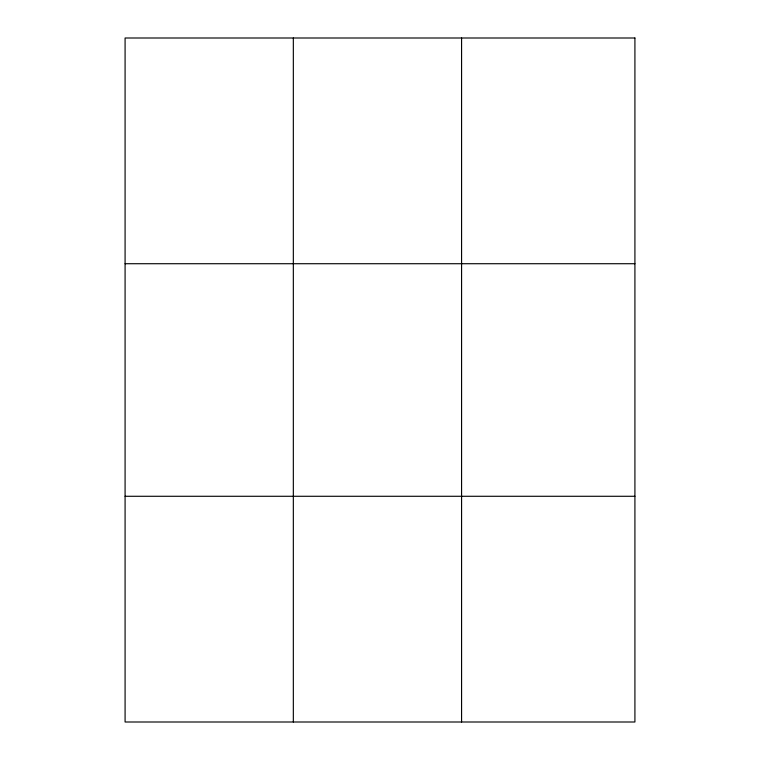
<?xml version="1.0" encoding="UTF-8"?>
<svg xmlns="http://www.w3.org/2000/svg" width="760" height="760" viewBox="0 0 760 760"><rect width="100%" height="100%" fill="white"/><g stroke="black" fill="none" stroke-linecap="round" stroke-linejoin="round"><path stroke-width="1.14" d="M293.331 38L293.331 722M461.577 38L461.577 722M125.086 263.72L634.913 263.72M125.086 496.28L634.913 496.28M634.913 38L634.913 722L125.086 722L125.086 38L634.913 38"/></g></svg>
